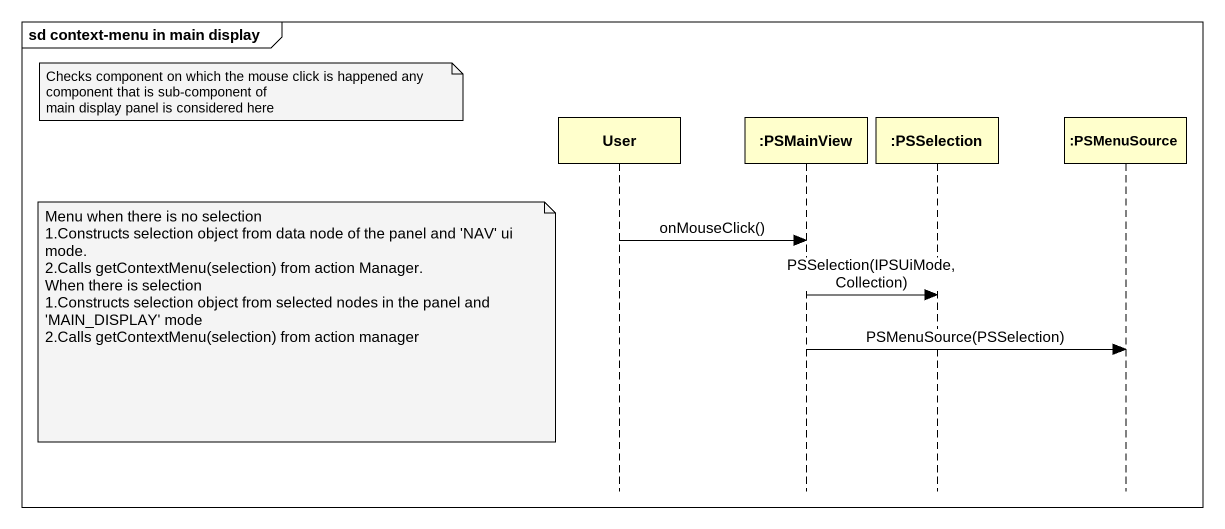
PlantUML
@startuml
mainframe sd context-menu in main display
hide footbox
participant User
participant ":PSMainView" as PSMainView
participant ":PSSelection" as PSSelection
participant ":PSMenuSource" as PSMenuSource

note left of User
  Checks component on which the mouse click is happened any component that is sub-component of
  main display panel is considered here
end note
User -> PSMainView : onMouseClick()
PSMainView -> PSSelection : PSSelection(IPSUiMode, Collection)
note left of User
  Menu when there is no selection
  1.Constructs selection object from data node of the panel and 'NAV' ui mode.
  2.Calls getContextMenu(selection) from action Manager.
  When there is selection
  1.Constructs selection object from selected nodes in the panel and 'MAIN_DISPLAY' mode
  2.Calls getContextMenu(selection) from action manager
end note
PSMainView -> PSMenuSource : PSMenuSource(PSSelection)
@enduml
